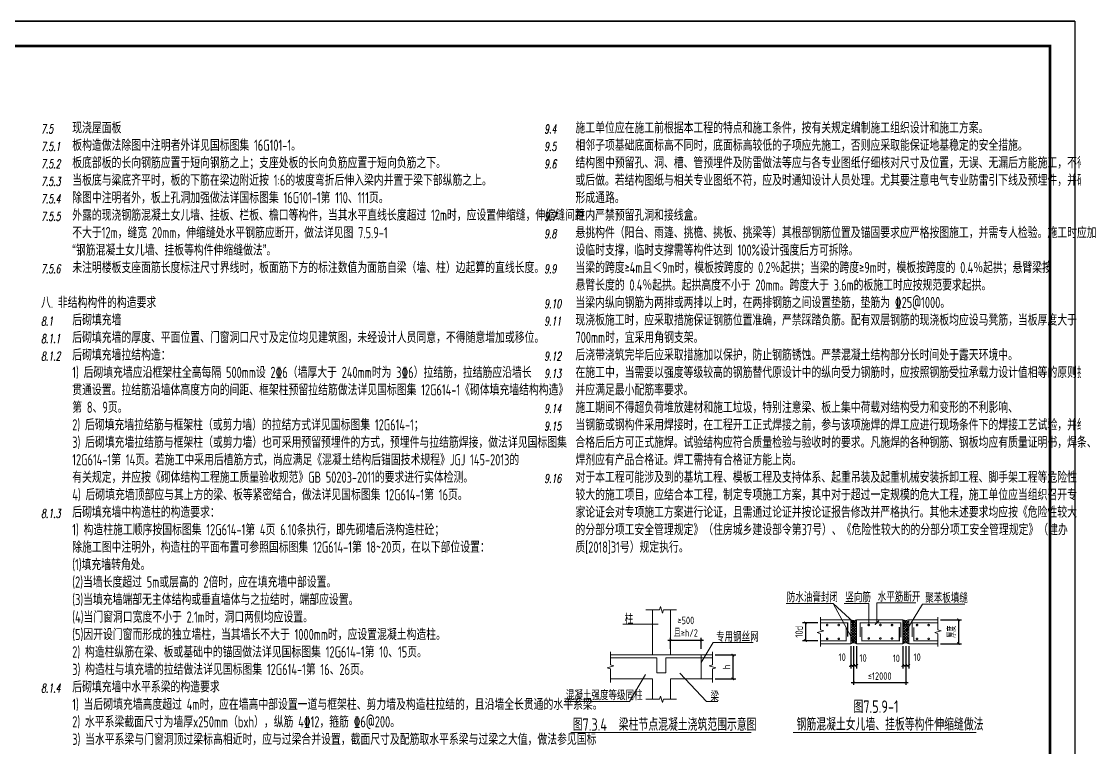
# Model space of a CAD drawing. Extents: x -14785 to 4269, y -25586 to -12228.
# Drawn here: x -14155.5 to -13733.5, y -25283.3 to -24992.1 of the extents above; entities that cross this region are included whole.
import ezdxf

# ---------------------------------------------------------------- set-up
doc = ezdxf.new("R2010")
doc.units = 0
doc.header["$LTSCALE"] = 2000
doc.header["$MEASUREMENT"] = 0
doc.layers.get('0').update_dxf_attribs({"linetype": 'CONTINUOUS'})
doc.layers.get('DEFPOINTS').update_dxf_attribs({"linetype": 'CONTINUOUS'})
for name, color, linetype, lineweight in [('SM-0-文字', 4, 'CONTINUOUS', 15), ('SM-0-标注', 3, 'CONTINUOUS', 15), ('SM-0-轮廓', 111, 'CONTINUOUS', 20), ('SM-0-钢筋', 1, 'CONTINUOUS', 35), ('SM-6大样-填充', 8, 'CONTINUOUS', 15), ('SM001', 7, 'CONTINUOUS', 15)]:
    doc.layers.add(name, color=color, linetype=linetype, lineweight=lineweight)
doc.styles.add('GBHZ', font='gbenor.shx', dxfattribs={"width": 0.8, "bigfont": 'gbcbig.shx'})
doc.styles.add('SM001', font='tssdeng.shx', dxfattribs={"width": 0.7, "bigfont": 'tssdchn.shx'})
doc.styles.add('SM002', font='romand.shx')
doc.styles.add('TSSD_Rein', font='Tssdeng.shx', dxfattribs={"width": 0.7, "bigfont": 'hztxt.shx'})
doc.dimstyles.new('TSSD_100_1', dxfattribs={"dimtxt": 3, "dimasz": 1, "dimexe": 1, "dimexo": 2.5, "dimgap": 1, "dimtad": 1, "dimdec": 0, "dimlfac": 100, "dimzin": 0, "dimdsep": 46, "dimtxsty": 'GBHZ', "dimblk": 'ARCHTICK', "dimcen": 0, "dimdle": 1, "dimclrt": 7, "dimadec": 0, "dimazin": 0, "dimtfac": 1, "dimtdec": 0, "dimtix": 1, "dimtmove": 2, "dimatfit": 3, "dimfxl": 0, "dimtolj": 1, "dimtzin": 0, "dimarcsym": 0})
doc.dimstyles.new('Y', dxfattribs={"dimscale": 0, "dimtxt": 3, "dimasz": 0.01, "dimexe": 1.2, "dimexo": 1, "dimgap": 1, "dimtad": 1, "dimdec": 0, "dimlfac": 100, "dimzin": 0, "dimdsep": 46, "dimtxsty": 'GBHZ', "dimblk1": 'DX', "dimblk2": 'DX', "dimsah": 1, "dimcen": 0.09, "dimdle": 1, "dimadec": 0, "dimazin": 0, "dimtfac": 1, "dimtdec": 0, "dimtix": 1, "dimtmove": 2, "dimatfit": 3, "dimldrblk": 'DX', "dimfxl": 0, "dimtolj": 1, "dimtzin": 0, "dimarcsym": 0})
pattern_1 = [(45, (936.3002, -24975.2671), (-0.538815367, 0.538815367), []), (135, (936.3002, -24975.2671), (-0.538815367, -0.538815367), [])]

# ---------------------------------------------------------------- blocks, each defined once
blk = doc.blocks.new('DX')
at = {"color": 0, "linetype": 'ByBlock', "const_width": 40}
blk.add_lwpolyline([(-54, -51), (46, 49)], dxfattribs=at)
blk = doc.blocks.new('*D40')
at = {"layer": 'DEFPOINTS', "color": 0, "transparency": 16777216}
for p in [(-13878.6, -25246.07), (-13878.6, -25255.67), (-13870.49, -25255.67)]:
    blk.add_point(p, dxfattribs=at)
at = {"layer": 'SM-0-标注', "color": 0, "lineweight": -2, "transparency": 16777216}
for p, q in [((-13877.6, -25246.07), (-13869.29, -25246.07)), ((-13870.49, -25246.08), (-13870.49, -25255.66)), ((-13877.6, -25255.67), (-13869.29, -25255.67))]:
    blk.add_line(p, q, dxfattribs=at)
at = {"layer": 'SM-0-标注', "color": 0, "lineweight": -2, "transparency": 16777216, "xscale": 0.01, "yscale": 0.01, "zscale": 0.01}
for p, rotation in [((-13870.49, -25246.07), 90), ((-13870.49, -25255.67), 270)]:
    blk.add_blockref('DX', p, dxfattribs=dict(at, rotation=rotation))
at = {"layer": 'SM-0-标注', "color": 0, "transparency": 16777216, "insert": (-13872.99, -25250.87), "char_height": 3, "attachment_point": 5, "rotation": 90, "style": 'GBHZ'}
blk.add_mtext('\\A1;h', dxfattribs=at)
blk = doc.blocks.new('_ARCHTICK')
at = {"color": 0, "linetype": 'ByBlock', "ltscale": 0.1, "const_width": 0.15}
blk.add_lwpolyline([(-0.5, -0.5), (0.5, 0.5)], dxfattribs=at)
blk = doc.blocks.new('*D41')
at = {"layer": 'DEFPOINTS', "color": 0, "transparency": 16777216}
for p in [(-13883.15, -25240.14), (-13895.44, -25246.07), (-13883.15, -25246.07)]:
    blk.add_point(p, dxfattribs=at)
at = {"layer": 'SM-0-标注', "color": 0, "lineweight": -2, "transparency": 16777216}
for p, q in [((-13895.44, -25243.57), (-13895.44, -25239.14)), ((-13883.15, -25243.57), (-13883.15, -25239.14)), ((-13896.44, -25240.14), (-13882.15, -25240.14))]:
    blk.add_line(p, q, dxfattribs=at)
at = {"layer": 'SM-0-标注', "color": 0, "lineweight": -2, "transparency": 16777216, "rotation": 180}
blk.add_blockref('_ARCHTICK', (-13895.44, -25240.14), dxfattribs=at)
at = {"layer": 'SM-0-标注', "color": 0, "lineweight": -2, "transparency": 16777216}
blk.add_blockref('_ARCHTICK', (-13883.15, -25240.14), dxfattribs=at)
at = {"layer": 'SM-0-标注', "color": 7, "transparency": 16777216, "insert": (-13889.29, -25234.74), "char_height": 3, "attachment_point": 5, "style": 'TSSD_Rein'}
blk.add_mtext('\\A1;≥500\\P且\x93h/2', dxfattribs=at)
blk = doc.blocks.new('*D52')
at = {"layer": 'DEFPOINTS', "color": 0, "transparency": 16777216}
for p in [(-13822.08, -25241.56), (-13820.88, -25241.56), (-13820.88, -25250.25)]:
    blk.add_point(p, dxfattribs=at)
at = {"layer": 'SM-0-标注', "color": 0, "lineweight": -2, "transparency": 16777216}
for p, q in [((-13822.08, -25242.56), (-13822.08, -25251.45)), ((-13820.88, -25242.56), (-13820.88, -25251.45)), ((-13822.09, -25250.25), (-13822.1, -25250.25)), ((-13822.08, -25250.25), (-13820.88, -25250.25)), ((-13820.87, -25250.25), (-13820.86, -25250.25))]:
    blk.add_line(p, q, dxfattribs=at)
at = {"layer": 'SM-0-标注', "color": 0, "lineweight": -2, "transparency": 16777216, "xscale": 0.01, "yscale": 0.01, "zscale": 0.01}
blk.add_blockref('DX', (-13822.08, -25250.25), dxfattribs=at)
at = {"layer": 'SM-0-标注', "color": 0, "lineweight": -2, "transparency": 16777216, "xscale": 0.01, "yscale": 0.01, "zscale": 0.01, "rotation": 180}
blk.add_blockref('DX', (-13820.88, -25250.25), dxfattribs=at)
at = {"layer": 'SM-0-标注', "color": 0, "transparency": 16777216, "insert": (-13818.32, -25247.31), "char_height": 3, "attachment_point": 5, "style": 'GBHZ'}
blk.add_mtext('\\A1;10', dxfattribs=at)
blk = doc.blocks.new('*D54')
at = {"layer": 'DEFPOINTS', "color": 0, "transparency": 16777216}
for p in [(-13801.23, -25241.56), (-13800.03, -25241.56), (-13800.03, -25250.25)]:
    blk.add_point(p, dxfattribs=at)
at = {"layer": 'SM-0-标注', "color": 0, "lineweight": -2, "transparency": 16777216}
for p, q in [((-13801.23, -25242.56), (-13801.23, -25251.45)), ((-13800.03, -25242.56), (-13800.03, -25251.45)), ((-13801.24, -25250.25), (-13801.25, -25250.25)), ((-13801.23, -25250.25), (-13800.03, -25250.25)), ((-13800.02, -25250.25), (-13800.01, -25250.25))]:
    blk.add_line(p, q, dxfattribs=at)
at = {"layer": 'SM-0-标注', "color": 0, "lineweight": -2, "transparency": 16777216, "xscale": 0.01, "yscale": 0.01, "zscale": 0.01}
blk.add_blockref('DX', (-13801.23, -25250.25), dxfattribs=at)
at = {"layer": 'SM-0-标注', "color": 0, "lineweight": -2, "transparency": 16777216, "xscale": 0.01, "yscale": 0.01, "zscale": 0.01, "rotation": 180}
blk.add_blockref('DX', (-13800.03, -25250.25), dxfattribs=at)
at = {"layer": 'SM-0-标注', "color": 0, "transparency": 16777216, "insert": (-13796.65, -25246.95), "char_height": 3, "attachment_point": 5, "style": 'GBHZ'}
blk.add_mtext('\\A1;10', dxfattribs=at)
blk = doc.blocks.new('*D55')
at = {"layer": 'DEFPOINTS', "color": 0, "transparency": 16777216}
for p in [(-13823.28, -25241.56), (-13822.08, -25241.56), (-13822.08, -25250.25)]:
    blk.add_point(p, dxfattribs=at)
at = {"layer": 'SM-0-标注', "color": 0, "lineweight": -2, "transparency": 16777216}
for p, q in [((-13823.28, -25242.56), (-13823.28, -25251.45)), ((-13822.08, -25242.56), (-13822.08, -25251.45)), ((-13823.29, -25250.25), (-13823.3, -25250.25)), ((-13823.28, -25250.25), (-13822.08, -25250.25)), ((-13822.07, -25250.25), (-13822.06, -25250.25))]:
    blk.add_line(p, q, dxfattribs=at)
at = {"layer": 'SM-0-标注', "color": 0, "lineweight": -2, "transparency": 16777216, "xscale": 0.01, "yscale": 0.01, "zscale": 0.01}
blk.add_blockref('DX', (-13823.28, -25250.25), dxfattribs=at)
at = {"layer": 'SM-0-标注', "color": 0, "lineweight": -2, "transparency": 16777216, "xscale": 0.01, "yscale": 0.01, "zscale": 0.01, "rotation": 180}
blk.add_blockref('DX', (-13822.08, -25250.25), dxfattribs=at)
at = {"layer": 'SM-0-标注', "color": 0, "transparency": 16777216, "insert": (-13826.67, -25246.95), "char_height": 3, "attachment_point": 5, "style": 'GBHZ'}
blk.add_mtext('\\A1;10', dxfattribs=at)
blk = doc.blocks.new('*D56')
at = {"layer": 'DEFPOINTS', "color": 0, "transparency": 16777216}
for p in [(-13802.43, -25241.56), (-13801.23, -25241.56), (-13801.23, -25250.25)]:
    blk.add_point(p, dxfattribs=at)
at = {"layer": 'SM-0-标注', "color": 0, "lineweight": -2, "transparency": 16777216}
for p, q in [((-13802.43, -25242.56), (-13802.43, -25251.45)), ((-13801.23, -25242.56), (-13801.23, -25251.45)), ((-13802.44, -25250.25), (-13802.45, -25250.25)), ((-13802.43, -25250.25), (-13801.23, -25250.25)), ((-13801.22, -25250.25), (-13801.21, -25250.25))]:
    blk.add_line(p, q, dxfattribs=at)
at = {"layer": 'SM-0-标注', "color": 0, "lineweight": -2, "transparency": 16777216, "xscale": 0.01, "yscale": 0.01, "zscale": 0.01}
blk.add_blockref('DX', (-13802.43, -25250.25), dxfattribs=at)
at = {"layer": 'SM-0-标注', "color": 0, "lineweight": -2, "transparency": 16777216, "xscale": 0.01, "yscale": 0.01, "zscale": 0.01, "rotation": 180}
blk.add_blockref('DX', (-13801.23, -25250.25), dxfattribs=at)
at = {"layer": 'SM-0-标注', "color": 0, "transparency": 16777216, "insert": (-13805.01, -25247.42), "char_height": 3, "attachment_point": 5, "style": 'GBHZ'}
blk.add_mtext('\\A1;10', dxfattribs=at)
blk = doc.blocks.new('*D57')
at = {"layer": 'DEFPOINTS', "color": 0, "transparency": 16777216}
for p in [(-13835.41, -25233.16), (-13841.43, -25240.36), (-13835.41, -25240.36)]:
    blk.add_point(p, dxfattribs=at)
at = {"layer": 'SM-0-标注', "color": 0, "lineweight": -2, "transparency": 16777216}
for p, q in [((-13836.41, -25233.16), (-13842.63, -25233.16)), ((-13841.43, -25233.17), (-13841.43, -25240.35)), ((-13836.41, -25240.36), (-13842.63, -25240.36))]:
    blk.add_line(p, q, dxfattribs=at)
at = {"layer": 'SM-0-标注', "color": 0, "lineweight": -2, "transparency": 16777216, "xscale": 0.01, "yscale": 0.01, "zscale": 0.01}
for p, rotation in [((-13841.43, -25233.16), 90), ((-13841.43, -25240.36), 270)]:
    blk.add_blockref('DX', p, dxfattribs=dict(at, rotation=rotation))
at = {"layer": 'SM-0-标注', "color": 0, "transparency": 16777216, "insert": (-13843.93, -25236.76), "char_height": 3, "attachment_point": 5, "rotation": 90, "style": 'GBHZ'}
blk.add_mtext('\\A1;10d', dxfattribs=at)
blk = doc.blocks.new('*D58')
at = {"layer": 'DEFPOINTS', "color": 0, "transparency": 16777216}
for p in [(-13788.32, -25231.96), (-13788.32, -25241.56), (-13780.09, -25241.56)]:
    blk.add_point(p, dxfattribs=at)
at = {"layer": 'SM-0-标注', "color": 0, "lineweight": -2, "transparency": 16777216}
for p, q in [((-13787.32, -25231.96), (-13778.89, -25231.96)), ((-13780.09, -25231.97), (-13780.09, -25241.55)), ((-13787.32, -25241.56), (-13778.89, -25241.56))]:
    blk.add_line(p, q, dxfattribs=at)
at = {"layer": 'SM-0-标注', "color": 0, "lineweight": -2, "transparency": 16777216, "xscale": 0.01, "yscale": 0.01, "zscale": 0.01}
for p, rotation in [((-13780.09, -25231.96), 90), ((-13780.09, -25241.56), 270)]:
    blk.add_blockref('DX', p, dxfattribs=dict(at, rotation=rotation))
at = {"layer": 'SM-0-标注', "color": 0, "transparency": 16777216, "insert": (-13782.74, -25236.76), "char_height": 3, "attachment_point": 5, "rotation": 90, "style": 'GBHZ'}
blk.add_mtext('\\A1;厚度', dxfattribs=at)

msp = doc.modelspace()

# ---------------------------------------------------------------- hatches: boundary and pattern name
at = {"layer": 'SM-6大样-填充'}
h = msp.add_hatch(dxfattribs=at)
h.set_pattern_fill('ANSI37', color=256, scale=0.24, style=0)
h.set_pattern_definition(pattern_1)
h.paths.add_polyline_path([(-13820.88, -25231.964, -0.2557497), (-13823.28, -25231.964), (-13823.28, -25233.669, 0.2557497), (-13820.88, -25233.669)])
h = msp.add_hatch(dxfattribs=at)
h.set_pattern_fill('ANSI37', color=256, scale=0.24, style=0)
h.set_pattern_definition(pattern_1)
h.paths.add_polyline_path([(-13820.88, -25233.669, -0.2557497), (-13823.28, -25233.669), (-13823.28, -25239.859, -0.2557497), (-13820.88, -25239.859)])
h = msp.add_hatch(dxfattribs=at)
h.set_pattern_fill('ANSI37', color=256, scale=0.24, style=0)
h.set_pattern_definition(pattern_1)
h.paths.add_polyline_path([(-13800.035, -25231.964, -0.2557497), (-13802.435, -25231.964), (-13802.435, -25233.669, 0.2557497), (-13800.035, -25233.669)])
h = msp.add_hatch(dxfattribs=at)
h.set_pattern_fill('ANSI37', color=256, scale=0.24, style=0)
h.set_pattern_definition(pattern_1)
h.paths.add_polyline_path([(-13800.035, -25233.669, -0.2557497), (-13802.435, -25233.669), (-13802.435, -25239.859, -0.2557497), (-13800.035, -25239.859)])
h = msp.add_hatch(dxfattribs=at)
h.set_pattern_fill('ANSI37', color=256, scale=0.24, style=0)
h.set_pattern_definition(pattern_1)
h.paths.add_polyline_path([(-13820.88, -25239.859, 0.2557497), (-13823.28, -25239.859), (-13823.28, -25241.564, -0.2557497), (-13820.88, -25241.564)])
h = msp.add_hatch(dxfattribs=at)
h.set_pattern_fill('ANSI37', color=256, scale=0.24, style=0)
h.set_pattern_definition(pattern_1)
h.paths.add_polyline_path([(-13800.035, -25239.859, 0.2557497), (-13802.435, -25239.859), (-13802.435, -25241.564, -0.2557497), (-13800.035, -25241.564)])

# ---------------------------------------------------------------- linework, layer by layer
at = {"color": 0}
for p, q in [((-13733.481, -24992.104), (-14784.731, -24992.104)), ((-14784.731, -24992.104), (-13733.481, -24992.104)), ((-13733.481, -24992.104), (-13733.481, -25586.104))]:
    msp.add_line(p, q, dxfattribs=at)
at = {"color": 0, "const_width": 1}
msp.add_lwpolyline([(-13743.481, -25576.104), (-14759.731, -25576.104), (-14759.731, -25002.104), (-13743.481, -25002.104)], close=True, dxfattribs=at)
at = {"layer": 'SM-0-文字'}
for p, q in [((-13849.158, -25225.402), (-13830.344, -25225.402)), ((-13830.344, -25225.402), (-13822.008, -25233.027)), ((-13830.344, -25225.402), (-13822.104, -25240.539)), ((-13825.854, -25225.402), (-13816.038, -25225.402)), ((-13816.038, -25234.071), (-13816.038, -25225.402)), ((-13812.772, -25225.211), (-13797.13, -25225.211)), ((-13812.772, -25225.211), (-13812.772, -25233.164)), ((-13794.569, -25225.685), (-13801.2, -25236.711)), ((-13794.569, -25225.685), (-13777.55, -25225.685)), ((-13914.553, -25233.693), (-13900.374, -25233.693)), ((-13883.146, -25249.128), (-13878.282, -25241.13)), ((-13878.282, -25241.13), (-13862.338, -25241.13)), ((-13911.849, -25264.65), (-13905.42, -25253.838)), ((-13881.013, -25264.669), (-13891.724, -25253.371)), ((-13937.992, -25264.65), (-13911.849, -25264.65)), ((-13881.013, -25264.669), (-13876.435, -25264.669))]:
    msp.add_line(p, q, dxfattribs=at)
for points, const_width in [([(-13813.568, -25233.966), (-13811.903, -25232.288)], 0.42), ([(-13935.428, -25277.109), (-13863.034, -25277.109)], 0.45), ([(-13846.347, -25277.109), (-13772.987, -25277.109)], 0.45)]:
    msp.add_lwpolyline(points, dxfattribs=dict(at, const_width=const_width))
at = {"layer": 'SM-0-轮廓'}
for p, q in [((-13902.641, -25246.074), (-13902.641, -25228.038)), ((-13895.441, -25246.074), (-13895.441, -25228.038)), ((-13835.407, -25231.964), (-13823.28, -25231.964)), ((-13823.28, -25231.964), (-13823.28, -25241.564)), ((-13802.435, -25231.964), (-13820.88, -25231.964)), ((-13820.88, -25231.964), (-13820.88, -25241.564)), ((-13802.435, -25231.964), (-13802.435, -25241.564)), ((-13800.035, -25231.964), (-13800.035, -25241.564)), ((-13788.316, -25231.964), (-13800.035, -25231.964)), ((-13835.407, -25241.564), (-13823.28, -25241.564)), ((-13802.435, -25241.564), (-13820.88, -25241.564)), ((-13788.316, -25241.564), (-13800.035, -25241.564)), ((-13919.477, -25246.074), (-13878.604, -25246.074)), ((-13919.477, -25247.274), (-13900.841, -25247.274)), ((-13900.841, -25247.274), (-13900.841, -25253.274)), ((-13897.241, -25247.274), (-13878.604, -25247.274)), ((-13897.241, -25247.274), (-13897.241, -25253.274)), ((-13919.477, -25255.674), (-13902.641, -25255.674)), ((-13902.641, -25263.834), (-13902.641, -25255.674)), ((-13900.841, -25253.274), (-13897.241, -25253.274)), ((-13895.441, -25263.834), (-13895.441, -25255.674)), ((-13895.441, -25255.674), (-13878.604, -25255.674))]:
    msp.add_line(p, q, dxfattribs=at)
for points in [[(-13892.986, -25228.038), (-13898.261, -25228.038), (-13898.681, -25229.358), (-13899.401, -25226.718), (-13899.821, -25228.038), (-13905.287, -25228.038)], [(-13835.407, -25230.903), (-13835.407, -25235.984), (-13834.087, -25236.404), (-13836.727, -25237.124), (-13835.407, -25237.544), (-13835.407, -25242.687)], [(-13788.316, -25230.903), (-13788.316, -25235.984), (-13786.996, -25236.404), (-13789.636, -25237.124), (-13788.316, -25237.544), (-13788.316, -25242.687)], [(-13919.477, -25244.784), (-13919.477, -25250.059), (-13918.157, -25250.479), (-13920.797, -25251.199), (-13919.477, -25251.619), (-13919.477, -25257.085)], [(-13878.604, -25244.784), (-13878.604, -25250.059), (-13879.924, -25250.479), (-13877.284, -25251.199), (-13878.604, -25251.619), (-13878.604, -25257.085)], [(-13892.986, -25263.834), (-13898.261, -25263.834), (-13898.681, -25265.154), (-13899.401, -25262.514), (-13899.821, -25263.834), (-13905.287, -25263.834)]]:
    msp.add_lwpolyline(points, dxfattribs=at)
for centre, start, end in [((-13822.08, -25229.772), 241.30825, 298.69175), ((-13822.08, -25231.476), 241.30825, 298.69175), ((-13801.235, -25229.772), 241.30825, 298.69175), ((-13801.235, -25231.476), 241.30825, 298.69175), ((-13822.08, -25242.052), 61.30825, 118.69175), ((-13822.08, -25243.757), 61.30825, 118.69175), ((-13801.235, -25242.052), 61.30825, 118.69175), ((-13801.235, -25243.757), 61.30825, 118.69175)]:
    msp.add_arc(centre, 2.499, start, end, dxfattribs=at)
at = {"layer": 'SM-0-钢筋', "const_width": 0.42}
for points in [[(-13835.407, -25233.164), (-13824.474, -25233.164), (-13824.474, -25238.805)], [(-13825.116, -25234.857), (-13825.116, -25240.364), (-13835.407, -25240.364)], [(-13819.531, -25238.847), (-13819.531, -25233.164), (-13803.144, -25233.164), (-13803.144, -25238.973)], [(-13803.786, -25234.893), (-13803.786, -25240.364), (-13818.787, -25240.364), (-13818.787, -25234.917)], [(-13788.316, -25233.164), (-13798.686, -25233.164), (-13798.686, -25238.919)], [(-13788.316, -25240.364), (-13797.942, -25240.364), (-13797.942, -25234.965)], [(-13883.146, -25246.074), (-13883.146, -25255.674)]]:
    msp.add_lwpolyline(points, dxfattribs=at)
for points in [[(-13833.012, -25234.071, -1), (-13832.412, -25234.071)], [(-13832.412, -25234.071, -1), (-13833.012, -25234.071)], [(-13828.356, -25234.071, -1), (-13827.756, -25234.071)], [(-13827.756, -25234.071, -1), (-13828.356, -25234.071)], [(-13815.738, -25234.071, 1), (-13816.338, -25234.071)], [(-13816.338, -25234.071, 1), (-13815.738, -25234.071)], [(-13811.682, -25234.071, -1), (-13811.082, -25234.071)], [(-13811.082, -25234.071, -1), (-13811.682, -25234.071)], [(-13807.026, -25234.071, -1), (-13806.426, -25234.071)], [(-13806.426, -25234.071, -1), (-13807.026, -25234.071)], [(-13797.006, -25234.071, -1), (-13796.406, -25234.071)], [(-13796.406, -25234.071, -1), (-13797.006, -25234.071)], [(-13792.35, -25234.071, -1), (-13791.75, -25234.071)], [(-13791.75, -25234.071, -1), (-13792.35, -25234.071)], [(-13833.012, -25239.603, -1), (-13832.412, -25239.603)], [(-13832.412, -25239.603, -1), (-13833.012, -25239.603)], [(-13828.356, -25239.603, -1), (-13827.756, -25239.603)], [(-13827.756, -25239.603, -1), (-13828.356, -25239.603)], [(-13816.338, -25239.457, -1), (-13815.738, -25239.457)], [(-13815.738, -25239.457, -1), (-13816.338, -25239.457)], [(-13811.082, -25239.457, 1), (-13811.682, -25239.457)], [(-13811.682, -25239.457, 1), (-13811.082, -25239.457)], [(-13806.426, -25239.457, 1), (-13807.026, -25239.457)], [(-13807.026, -25239.457, 1), (-13806.426, -25239.457)], [(-13797.006, -25239.603, -1), (-13796.406, -25239.603)], [(-13796.406, -25239.603, -1), (-13797.006, -25239.603)], [(-13792.35, -25239.603, -1), (-13791.75, -25239.603)], [(-13791.75, -25239.603, -1), (-13792.35, -25239.603)]]:
    msp.add_lwpolyline(points, format="xyb", dxfattribs=at)

# ---------------------------------------------------------------- texts
at = {"layer": 'SM-0-文字', "style": 'SM001', "width": 0.75}
for s, p in [('防水油膏封闭', (-13848.866, -25224.886)), ('竖向筋', (-13825.418, -25224.886)), ('水平筋断开', (-13812.434, -25224.695)), ('聚苯板填缝', (-13793.418, -25225.169)), ('柱', (-13913.769, -25233.627)), ('专用钢丝网', (-13877.188, -25240.712)), ('混凝土强度等级同柱', (-13937.332, -25264.134)), ('梁', (-13879.422, -25264.603))]:
    msp.add_text(s, height=3.5, dxfattribs=at).set_placement(p)
at = {"layer": 'SM-0-文字', "ltscale": 99, "style": 'SM001', "width": 0.75}
for s, p in [('图7.5.9-1', (-13822.153, -25269.285)), ('图7.3.4', (-13934.593, -25276.453)), ('梁柱节点混凝土浇筑范围示意图', (-13916.118, -25276.453)), ('钢筋混凝土女儿墙、挂板等构件伸缩缝做法', (-13844.921, -25276.353))]:
    msp.add_text(s, height=5, dxfattribs=at).set_placement(p)
at = {"layer": 'SM001', "style": 'SM001', "width": 0.7}
for s, p in [('现浇屋面板', (-14134.981, -25037.104)), ('施工单位应在施工前根据本工程的特点和施工条件，按有关规定编制施工组织设计和施工方案。', (-13933.481, -25037.104)), ('板构造做法除图中注明者外详见国标图集 16G101-1。', (-14134.981, -25044.104)), ('相邻子项基础底面标高不同时，底面标高较低的子项应先施工，否则应采取能保证地基稳定的安全措施。', (-13933.481, -25044.104)), ('板底部板的长向钢筋应置于短向钢筋之上；支座处板的长向负筋应置于短向负筋之下。', (-14134.981, -25051.104)), ('结构图中预留孔、洞、槽、管预埋件及防雷做法等应与各专业图纸仔细核对尺寸及位置，无误、无漏后方能施工，不得后凿', (-13933.481, -25051.104)), ('当板底与粱底齐平时，板的下筋在梁边附近按 1:6的坡度弯折后伸入梁内并置于梁下部纵筋之上。', (-14134.981, -25058.104)), ('或后做。若结构图纸与相关专业图纸不符，应及时通知设计人员处理。尤其要注意电气专业防雷引下线及预埋件，并确保', (-13933.481, -25058.104)), ('除图中注明者外，板上孔洞加强做法详国标图集 16G101-1第 110、111页。', (-14134.981, -25065.104)), ('形成通路。', (-13933.481, -25065.104)), ('外露的现浇钢筋混凝土女儿墙、挂板、栏板、檐口等构件，当其水平直线长度超过 12m时，应设置伸缩缝，伸缩缝间距', (-14134.981, -25072.104)), ('柱内严禁预留孔洞和接线盒。', (-13933.481, -25072.104)), ('不大于12m，缝宽 20mm，伸缩缝处水平钢筋应断开，做法详见图 7.5.9-1', (-14134.981, -25079.104)), ('悬挑构件（阳台、雨篷、挑檐、挑板、挑梁等）其根部钢筋位置及锚固要求应严格按图施工，并需专人检验。施工时应加', (-13933.481, -25079.104)), ('“钢筋混凝土女儿墙、挂板等构件伸缩缝做法”。', (-14134.981, -25086.104)), ('设临时支撑，临时支撑需等构件达到 100%%%设计强度后方可拆除。', (-13933.481, -25086.104)), ('未注明楼板支座面筋长度标注尺寸界线时，板面筋下方的标注数值为面筋自梁（墙、柱）边起算的直线长度。', (-14134.981, -25093.104)), ('当梁的跨度≥4m且＜9m时，模板按跨度的 0.2％起拱；当梁的跨度≥9m时，模板按跨度的 0.4％起拱；悬臂梁按', (-13933.481, -25093.104)), ('悬臂长度的 0.4％起拱。起拱高度不小于 20mm。跨度大于 3.6m的板施工时应按规范要求起拱。', (-13933.481, -25100.104)), ('八. 非结构构件的构造要求', (-14147.481, -25107.104)), ('当梁内纵向钢筋为两排或两排以上时，在两排钢筋之间设置垫筋，垫筋为 %%13225@1000。', (-13933.481, -25107.104)), ('后砌填充墙', (-14134.981, -25114.104)), ('现浇板施工时，应采取措施保证钢筋位置准确，严禁踩踏负筋。配有双层钢筋的现浇板均应设马凳筋，当板厚度大于', (-13933.481, -25114.104)), ('后砌填充墙的厚度、平面位置、门窗洞口尺寸及定位均见建筑图，未经设计人员同意，不得随意增加或移位。', (-14134.981, -25121.104)), ('700mm时，宜采用角钢支架。', (-13933.481, -25121.104)), ('后砌填充墙拉结构造：', (-14134.981, -25128.104)), ('后浇带浇筑完毕后应采取措施加以保护，防止钢筋锈蚀。严禁混凝土结构部分长时间处于露天环境中。', (-13933.481, -25128.104)), ('1) 后砌填充墙应沿框架柱全高每隔 500mm设 2%%1326（墙厚大于 240mm时为 3%%1326）拉结筋，拉结筋应沿墙长', (-14134.981, -25135.104)), ('在施工中，当需要以强度等级较高的钢筋替代原设计中的纵向受力钢筋时，应按照钢筋受拉承载力设计值相等的原则换算，', (-13933.481, -25135.104)), ('贯通设置。拉结筋沿墙体高度方向的间距、框架柱预留拉结筋做法详见国标图集 12G614-1《砌体填充墙结构构造》', (-14134.981, -25142.104)), ('并应满足最小配筋率要求。', (-13933.481, -25142.104)), ('第 8、9页。', (-14134.981, -25149.104)), ('施工期间不得超负荷堆放建材和施工垃圾，特别注意梁、板上集中荷载对结构受力和变形的不利影响、', (-13933.481, -25149.104)), ('2) 后砌填充墙拉结筋与框架柱（或剪力墙）的拉结方式详见国标图集 12G614-1；', (-14134.981, -25156.104)), ('当钢筋或钢构件采用焊接时，在工程开工正式焊接之前，参与该项施焊的焊工应进行现场条件下的焊接工艺试验，并经试验', (-13933.481, -25156.104)), ('3) 后砌填充墙拉结筋与框架柱（或剪力墙）也可采用预留预埋件的方式，预埋件与拉结筋焊接，做法详见国标图集 ', (-14134.981, -25163.104)), ('合格后后方可正式施焊。试验结构应符合质量检验与验收时的要求。凡施焊的各种钢筋、钢板均应有质量证明书，焊条、', (-13933.481, -25163.104)), ('12G614-1第 14页。若施工中采用后植筋方式，尚应满足《混凝土结构后锚固技术规程》JGJ 145-2013的', (-14134.981, -25170.104)), ('焊剂应有产品合格证。焊工需持有合格证方能上岗。', (-13933.481, -25170.104)), ('有关规定，并应按《砌体结构工程施工质量验收规范》GB 50203-2011的要求进行实体检测。', (-14134.981, -25177.104)), ('对于本工程可能涉及到的基坑工程、模板工程及支持体系、起重吊装及起重机械安装拆卸工程、脚手架工程等危险性', (-13933.481, -25177.104)), ('4) 后砌填充墙顶部应与其上方的梁、板等紧密结合，做法详见国标图集 12G614-1第 16页。', (-14134.981, -25184.104)), ('较大的施工项目，应结合本工程，制定专项施工方案，其中对于超过一定规模的危大工程，施工单位应当组织召开专', (-13933.481, -25184.104)), ('后砌填充墙中构造柱的构造要求：', (-14134.981, -25191.104)), ('家论证会对专项施工方案进行论证，且需通过论证并按论证报告修改并严格执行。其他未述要求均应按《危险性较大', (-13933.481, -25191.104)), ('1) 构造柱施工顺序按国标图集 12G614-1第 4页 6.10条执行，即先砌墙后浇构造柱砼；', (-14134.981, -25198.104)), ('的分部分项工安全管理规定》（住房城乡建设部令第37号）、《危险性较大的的分部分项工安全管理规定》（建办', (-13933.481, -25198.104)), ('除施工图中注明外，构造柱的平面布置可参照国标图集 12G614-1第 18~20页，在以下部位设置：', (-14134.981, -25205.104)), ('质[2018]31号）规定执行。', (-13933.481, -25205.104)), ('(1)填充墙转角处。', (-14134.981, -25212.104)), ('(2)当墙长度超过 5m或层高的 2倍时，应在填充墙中部设置。', (-14134.981, -25219.104)), ('(3)当填充墙端部无主体结构或垂直墙体与之拉结时，端部应设置。', (-14134.981, -25226.104)), ('(4)当门窗洞口宽度不小于 2.1m时，洞口两侧均应设置。', (-14134.981, -25233.104)), ('(5)因开设门窗而形成的独立墙柱，当其墙长不大于 1000mm时，应设置混凝土构造柱。', (-14134.981, -25240.104)), ('2) 构造柱纵筋在梁、板或基础中的锚固做法详见国标图集 12G614-1第 10、15页。', (-14134.981, -25247.104)), ('3) 构造柱与填充墙的拉结做法详见国标图集 12G614-1第 16、26页。', (-14134.981, -25254.104)), ('后砌填充墙中水平系梁的构造要求', (-14134.981, -25261.104)), ('1) 当后砌填充墙高度超过 4m时，应在墙高中部设置一道与框架柱、剪力墙及构造柱拉结的，且沿墙全长贯通的水平系梁。', (-14134.981, -25268.104)), ('2) 水平系梁截面尺寸为墙厚x250mm（bxh），纵筋 4%%13212，箍筋 %%1326@200。', (-14134.981, -25275.104)), ('3) 当水平系梁与门窗洞顶过梁标高相近时，应与过梁合并设置，截面尺寸及配筋取水平系梁与过梁之大值，做法参见国标', (-14134.981, -25282.104))]:
    msp.add_text(s, height=4.5, dxfattribs=at).set_placement(p)
at = {"layer": 'SM001', "color": 96, "style": 'SM002', "oblique": 10, "width": 0.65}
for s, p in [('7.5', (-14147.481, -25037.104)), ('9.4', (-13945.981, -25037.104)), ('7.5.1', (-14147.481, -25044.104)), ('9.5', (-13945.981, -25044.104)), ('7.5.2', (-14147.481, -25051.104)), ('9.6', (-13945.981, -25051.104)), ('7.5.3', (-14147.481, -25058.104)), ('7.5.4', (-14147.481, -25065.104)), ('7.5.5', (-14147.481, -25072.104)), ('9.7', (-13945.981, -25072.104)), ('9.8', (-13945.981, -25079.104)), ('7.5.6', (-14147.481, -25093.104)), ('9.9', (-13945.981, -25093.104)), ('9.10', (-13945.981, -25107.104)), ('8.1', (-14147.481, -25114.104)), ('9.11', (-13945.981, -25114.104)), ('8.1.1', (-14147.481, -25121.104)), ('8.1.2', (-14147.481, -25128.104)), ('9.12', (-13945.981, -25128.104)), ('9.13', (-13945.981, -25135.104)), ('9.14', (-13945.981, -25149.104)), ('9.15', (-13945.981, -25156.104)), ('9.16', (-13945.981, -25177.104)), ('8.1.3', (-14147.481, -25191.104)), ('8.1.4', (-14147.481, -25261.104))]:
    msp.add_text(s, height=3.5, dxfattribs=at).set_placement(p)

# ---------------------------------------------------------------- dimensions: what is measured, and where the dimension line sits
at = {"layer": 'SM-0-标注'}
dim = msp.add_linear_dim(base=(-13883.146, -25240.14), p1=(-13895.441, -25246.074), p2=(-13883.146, -25246.074), text='≥500\\P且\x93h/2', dimstyle='TSSD_100_1', override={"dimtxsty": 'TSSD_Rein'}, dxfattribs=at)
dim.commit()
dim.dimension.update_dxf_attribs({"geometry": '*D41', "text_midpoint": (-13889.293, -25234.736)})
for base, p1, p2, text, picture, middle in [((-13841.43, -25240.364), (-13835.407, -25233.164), (-13835.407, -25240.364), '10d', '*D57', (-13843.93, -25236.764)), ((-13780.089, -25241.564), (-13788.316, -25231.964), (-13788.316, -25241.564), '厚度', '*D58', (-13782.738, -25236.764)), ((-13870.489, -25255.674), (-13878.604, -25246.074), (-13878.604, -25255.674), 'h', '*D40', (-13872.989, -25250.874))]:
    dim = msp.add_linear_dim(base=base, p1=p1, p2=p2, angle=90, text=text, dimstyle='Y', override={"dimscale": 1}, dxfattribs=at)
    dim.commit()
    dim.dimension.update_dxf_attribs({"geometry": picture, "text_midpoint": middle})
for base, p1, p2, picture, middle in [((-13822.08, -25250.255), (-13823.28, -25241.564), (-13822.08, -25241.564), '*D55', (-13826.667, -25246.955)), ((-13820.88, -25250.255), (-13822.08, -25241.564), (-13820.88, -25241.564), '*D52', (-13818.324, -25247.307)), ((-13801.235, -25250.255), (-13802.435, -25241.564), (-13801.235, -25241.564), '*D56', (-13805.01, -25247.421)), ((-13800.035, -25250.255), (-13801.235, -25241.564), (-13800.035, -25241.564), '*D54', (-13796.648, -25246.955))]:
    dim = msp.add_linear_dim(base=base, p1=p1, p2=p2, text='10', dimstyle='Y', override={"dimscale": 1}, dxfattribs=at)
    dim.commit()
    dim.dimension.update_dxf_attribs({"geometry": picture, "text_midpoint": middle, "dimtype": 160})
msp.add_linear_dim(base=(-13801.235, -25257.036), p1=(-13822.08, -25243.429), p2=(-13801.235, -25243.429), text='\x9212000', dimstyle='TSSD_100_1', override={"dimtxsty": 'TSSD_Rein'}, dxfattribs=at).render()

doc.saveas('drawing.dxf')
